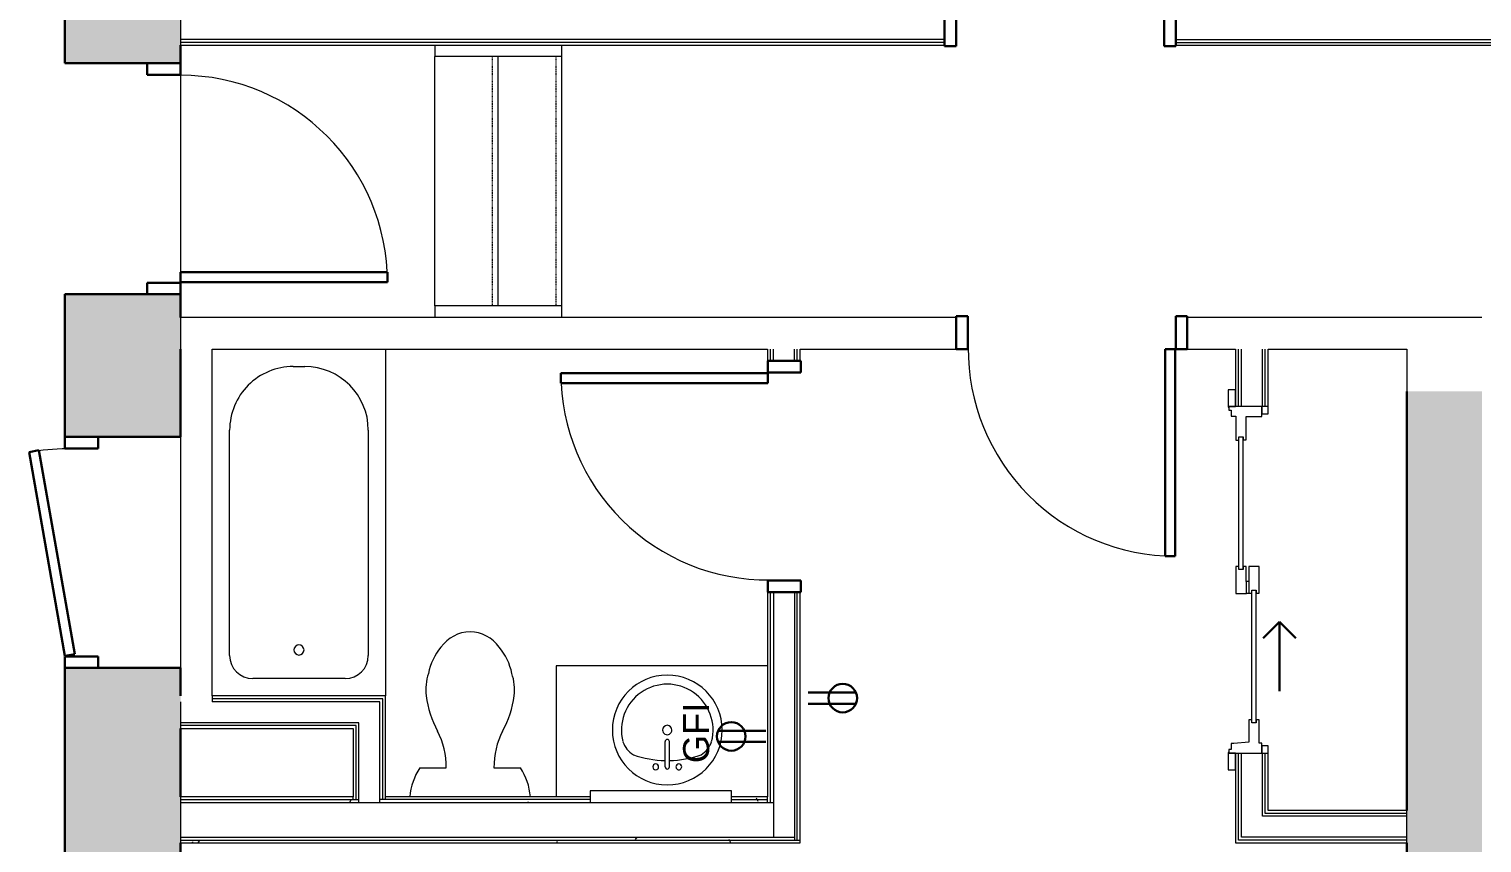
# Model space of a CAD drawing. Header units: inches. Extents: x -1176 to 1482, y -2527 to 978.
# Drawn here: x -596.3 to -344.8, y 212.2 to 353 of the extents above; entities that cross this region are included whole.
import ezdxf

# ---------------------------------------------------------------- set-up
doc = ezdxf.new("R2010")
doc.units = ezdxf.units.IN
doc.header["$MEASUREMENT"] = 0
doc.linetypes.add('Overhead 1_16_', pattern=[0.101562, 0.0625, -0.039062])
for name, color, linetype, lineweight in [('A-ANNO-NOTE', 131, 'Continuous', 40), ('A-DETL-GENF', 92, 'Continuous', 9), ('A-DOOR', 31, 'Continuous', 18), ('A-DOOR-FRAM', 31, 'Continuous', 30), ('A-DOOR-GLAZ', 31, 'Continuous', 9), ('A-DOOR-OPNG', 31, 'Continuous', 30), ('A-WALL', 113, 'Continuous', 18), ('A-WALL-PATT', 111, 'Continuous', 18), ('I-WALL', 2, 'Continuous', 18), ('P-SANR-FIXT', 6, 'Continuous', 9), ('Q-CASE', 31, 'Continuous', 9), ('Q-SPCQ', 91, 'Continuous', 9), ('S-STRS', 31, 'Continuous', 18)]:
    doc.layers.add(name, color=color, linetype=linetype, lineweight=lineweight)
doc.styles.add('Swis721 Lt BT', font='swissl.ttf', dxfattribs={"height": 4.5})
pattern_1 = [(0, (0, 0), (15.36, 3.84), [0.634, -10.886, 0.634, -10.886, -61.44]), (0, (0, 0), (15.36, 3.84), [-23.04, 0.634, -22.406, 0.634, -10.886, -26.88]), (0, (0, 0), (15.36, 3.84), [-57.6, 0.634, -7.046, 0.634, -18.566]), (120, (5.76, 1.92), (-11.005538, 11.38215), [0.634, -10.886, 0.634, -10.886, -61.44]), (120, (5.76, 1.92), (-11.005538, 11.38215), [-23.04, 0.634, -22.406, 0.634, -10.886, -26.88]), (120, (5.76, 1.92), (-11.005538, 11.38215), [-57.6, 0.634, -7.046, 0.634, -18.566]), (240, (7.68, 9.6), (-4.354462, -15.22215), [0.634, -10.886, 0.634, -10.886, -61.44]), (240, (7.68, 9.6), (-4.354462, -15.22215), [-23.04, 0.634, -22.406, 0.634, -10.886, -26.88]), (240, (7.68, 9.6), (-4.354462, -15.22215), [-57.6, 0.634, -7.046, 0.634, -18.566])]

# ---------------------------------------------------------------- blocks, each defined once
blk = doc.blocks.new('Single Flush - D2 3_ X 8_-8249846-3rd Floor Power _ Signal')
at = {"layer": 'A-DOOR', "lineweight": 30}
for p, q in [((16.15625, 45.8125), (16.15625, 10)), ((17.90625, 45.8125), (16.15625, 45.8125)), ((17.90625, 10), (17.90625, 45.8125)), ((16.15625, 10), (17.90625, 10))]:
    blk.add_line(p, q, dxfattribs=at)
at = {"layer": 'A-DOOR', "lineweight": 9}
for start, end in [(90, 179.9988288), (179.9988288, 180.5)]:
    blk.add_arc((17.90625, 10), 35.8125, start, end, dxfattribs=at)
at = {"layer": 'A-DOOR-FRAM'}
for p, q in [((-20, 4.25), (-20, 10)), ((-20, 10), (-18, 10)), ((-18, 4.25), (-18, 10)), ((18.000004, 4.25), (18.000004, 10)), ((18.000004, 10), (20.000004, 10)), ((20.000004, 4.25), (20.000004, 10)), ((-20, 4.25), (-18, 4.25)), ((18.000004, 4.25), (20.000004, 4.25))]:
    blk.add_line(p, q, dxfattribs=at)
blk = doc.blocks.new('Single Flush - D2 3_ X 8_-8252914-3rd Floor Power _ Signal')
at = {"layer": 'A-DOOR', "color": 8, "lineweight": 30}
for p, q in [((-17.67, -14.5), (17.6, -8.28)), ((17.91, -10), (-17.36, -16.22)), ((17.6, -8.28), (17.91, -10)), ((-17.36, -16.22), (-17.67, -14.5))]:
    blk.add_line(p, q, dxfattribs=at)
at = {"layer": 'A-DOOR', "lineweight": 9}
blk.add_arc((17.91, -10), 35.81, 179.5, 190, dxfattribs=at)
at = {"layer": 'A-DOOR-FRAM', "color": 8}
for p, q in [((-20, -4.25), (-20, -10)), ((-20, -4.25), (-18, -4.25)), ((-18, -4.25), (-18, -10)), ((18, -4.25), (18, -10)), ((18, -4.25), (20, -4.25)), ((20, -4.25), (20, -10)), ((-20, -10), (-18, -10)), ((18, -10), (20, -10))]:
    blk.add_line(p, q, dxfattribs=at)
blk = doc.blocks.new('Single Flush - D1 3_ X 8_-8249534-3rd Floor Power _ Signal')
at = {"layer": 'A-DOOR', "lineweight": 30}
for p, q in [((16.15625, 38.625), (16.15625, 2.8125)), ((17.90625, 38.625), (16.15625, 38.625)), ((17.90625, 2.8125), (17.90625, 38.625)), ((16.15625, 2.8125), (17.90625, 2.8125))]:
    blk.add_line(p, q, dxfattribs=at)
at = {"layer": 'A-DOOR', "lineweight": 9}
blk.add_arc((17.90625, 2.8125), 35.8125, 90, 180.5, dxfattribs=at)
at = {"layer": 'A-DOOR-FRAM'}
for p, q in [((-20, -2.9375), (-20, 2.8125)), ((-20, 2.8125), (-18, 2.8125)), ((-18, -2.9375), (-18, 2.8125)), ((18.000004, -2.9375), (18.000004, 2.8125)), ((18.000004, 2.8125), (20.000004, 2.8125)), ((20.000004, -2.9375), (20.000004, 2.8125)), ((-20, -2.9375), (-18, -2.9375)), ((18.000004, -2.9375), (20.000004, -2.9375))]:
    blk.add_line(p, q, dxfattribs=at)
blk = doc.blocks.new('Single Flush - D2 3_ X 8_-8252890-3rd Floor Power _ Signal')
at = {"layer": 'A-DOOR', "lineweight": 30}
for p, q in [((16.15625, 38.625), (16.15625, 2.8125)), ((17.90625, 38.625), (16.15625, 38.625)), ((17.90625, 2.8125), (17.90625, 38.625)), ((16.15625, 2.8125), (17.90625, 2.8125))]:
    blk.add_line(p, q, dxfattribs=at)
at = {"layer": 'A-DOOR', "lineweight": 9}
blk.add_arc((17.90625, 2.8125), 35.8125, 90, 180.5, dxfattribs=at)
at = {"layer": 'A-DOOR-FRAM'}
for p, q in [((-20, -2.9375), (-20, 2.8125)), ((-20, 2.8125), (-18, 2.8125)), ((-18, -2.9375), (-18, 2.8125)), ((18.000004, -2.9375), (18.000004, 2.8125)), ((18.000004, 2.8125), (20.000004, 2.8125)), ((20.000004, -2.9375), (20.000004, 2.8125)), ((-20, -2.9375), (-18, -2.9375)), ((18.000004, -2.9375), (20.000004, -2.9375))]:
    blk.add_line(p, q, dxfattribs=at)
blk = doc.blocks.new('Vanity Counter Top w Round Sink Hole - 24_ Depth-7683070-3rd Floor Power _ Signal')
at = {"layer": 'Q-CASE'}
for p, q in [((-15.64, -25), (-15.64, -2.38)), ((-52.26, -25), (-15.64, -25))]:
    blk.add_line(p, q, dxfattribs=at)
blk = doc.blocks.new('Door-Sliding-JELD-WEN-2_Panel-Stationary_Active-Wide_Stile-EpicVue - D6 5_ X 8_-8222148-3rd Floor Power _ Signal')
at = {"layer": 'A-DETL-GENF'}
for p, q in [((-29.86, 4.12), (-32.91, 4.12)), ((-32.91, 4.12), (-32.91, 2.86)), ((-32.91, 2.86), (-30, 2.86)), ((-30, 2.86), (-30, 4.04)), ((-30, 4.04), (-29.86, 4.04)), ((-29.34, 4.01), (-30, 4.01)), ((-30, 4.01), (-30, -1.74)), ((-29.86, 4.04), (-29.86, 4.12)), ((-29.34, 3.61), (-29.34, 4.01)), ((-28.34, 3.61), (-29.34, 3.61)), ((-28.34, 3.12), (-28.34, 3.61)), ((-28.11, 0.52), (-28.34, 3.12)), ((2.32, 2.8), (-2.37, 2.8)), ((-2.37, 2.8), (-2.37, 0.96)), ((2.32, 2.29), (2.32, 2.8)), ((24.2, 2.8), (24.2, 2.29)), ((28.33, 2.8), (24.2, 2.8)), ((29.34, 3.61), (28.33, 3.61)), ((28.33, 3.61), (28.33, 2.8)), ((30, 4.01), (29.34, 4.01)), ((29.34, 4.01), (29.34, 3.61)), ((29.86, 4.12), (29.86, 4.04)), ((32.91, 4.12), (29.86, 4.12)), ((29.86, 4.04), (30, 4.04)), ((30, 4.04), (30, 2.86)), ((30, -1.74), (30, 4.01)), ((30, 2.86), (32.91, 2.86)), ((32.91, 2.86), (32.91, 4.12)), ((-24.21, 0.52), (-28.11, 0.52)), ((-24.75, -0.74), (-24.75, 0.01)), ((-24.75, 0.01), (-24.21, 0.01)), ((-24.21, 0.01), (-24.21, 0.52)), ((-2.37, 0.96), (-2.32, 0.96)), ((-2.32, 1.01), (-2.32, 0.96)), ((-0.28, 1.01), (-2.32, 1.01)), ((-2.32, 0.96), (-2.32, 0.01)), ((-0.28, 0.52), (-2.32, 0.52)), ((-2.32, 0.01), (-1.78, 0.01)), ((-1.78, 0.01), (-1.78, -0.74)), ((-0.28, 0.52), (-0.28, 1.01)), ((-0.28, 1.01), (2.31, 1.01)), ((2.31, 0.52), (-0.28, 0.52)), ((1.78, 1.54), (1.78, 2.29)), ((1.78, 2.29), (2.32, 2.29)), ((2.31, 1.54), (1.78, 1.54)), ((2.31, 1.01), (2.31, 1.54)), ((2.31, -1.27), (2.31, 0.52)), ((24.2, 2.29), (24.75, 2.29)), ((24.75, 1.54), (24.21, 1.54)), ((24.21, 1.54), (24.21, 1.01)), ((24.21, 1.01), (28.25, 1.01)), ((24.75, 2.29), (24.75, 1.54)), ((28.25, 1.01), (28.25, -1.74)), ((-30, -1.74), (-28.25, -1.74)), ((-28.25, -1.74), (-28.25, -1.27)), ((-28.25, -1.27), (-24.22, -1.27)), ((-24.22, -0.74), (-24.75, -0.74)), ((-24.22, -1.27), (-24.22, -0.74)), ((-1.78, -0.74), (-2.31, -0.74)), ((-2.31, -0.74), (-2.31, -1.27)), ((-2.31, -1.27), (2.31, -1.27)), ((28.25, -1.74), (30, -1.74))]:
    blk.add_line(p, q, dxfattribs=at)
at = {"layer": 'A-DOOR-FRAM', "lineweight": 9}
for p, q in [((-28.75, -1.74), (-30, -1.74)), ((-30, -1.74), (-30, -2.81)), ((-28.75, -2.81), (-28.75, -1.74)), ((28.75, -1.74), (28.75, -2.81)), ((30, -1.74), (28.75, -1.74)), ((30, -2.81), (30, -1.74)), ((-30, -2.81), (-28.75, -2.81)), ((28.75, -2.81), (30, -2.81))]:
    blk.add_line(p, q, dxfattribs=at)
at = {"layer": 'A-DOOR-GLAZ'}
for p, q in [((-24.75, 0.01), (-1.78, 0.01)), ((1.78, 2.29), (24.75, 2.29)), ((1.78, 1.54), (24.75, 1.54)), ((-24.75, -0.74), (-1.78, -0.74))]:
    blk.add_line(p, q, dxfattribs=at)
at = {"layer": 'A-DOOR-OPNG'}
for p, q in [((-10.1, -1.92), (-7.27, -4.75)), ((-7.27, -4.75), (-19.27, -4.75)), ((-10.1, -7.58), (-7.27, -4.75))]:
    blk.add_line(p, q, dxfattribs=at)
blk = doc.blocks.new('Tub-Rectangular-3D - Tub-Rectangular-3D-V92-3rd Floor Power _ Signal')
at = {"layer": 'P-SANR-FIXT'}
for p, q in [((-36.72, -5.75), (2.28, -5.75)), ((-40.72, -25.75), (-40.72, -9.75)), ((13.28, -16.75), (13.28, -18.75)), ((2.28, -29.75), (-36.72, -29.75)), ((16.28, -32.75), (-43.72, -32.75))]:
    blk.add_line(p, q, dxfattribs=at)
for centre, radius, start, end in [((-36.72, -9.75), 4, 90, 180), ((2.28, -16.75), 11, 360, 90), ((-35.77, -17.75), 0.875, 90, 270), ((-35.77, -17.75), 0.875, 270, 90), ((2.28, -18.75), 11, 270, 0), ((-36.72, -25.75), 4, 180, 270)]:
    blk.add_arc(centre, radius, start, end, dxfattribs=at)
blk = doc.blocks.new('Sink Vanity-Round - 19_ x 19_-4918671-3rd Floor Power _ Signal')
at = {"layer": 'P-SANR-FIXT'}
for p, q in [((3.43, 9.73), (3.43, 5.36)), ((4.18, 9.73), (4.18, 5.36))]:
    blk.add_line(p, q, dxfattribs=at)
for centre, radius, start, end in [((3.81, 3.35), 9.5, 90, 270), ((3.81, 3.35), 9.5, 270, 90), ((1.81, 9.73), 0.5, 360, 180), ((3.81, 9.73), 0.375, 360, 180), ((5.81, 9.73), 0.5, 0, 180), ((0.05, 4.11), 4.12, 120.7927, 162.1904), ((3.81, -9.17), 17.81, 91.2067, 109.2086), ((1.81, 9.73), 0.5, 180, 360), ((3.81, -9.17), 17.81, 70.7914, 88.7933), ((5.81, 9.73), 0.5, 180, 360), ((7.56, 4.11), 4.12, 17.8096, 59.2073), ((3.81, 3.35), 7.93, 165.3071, 14.6929), ((3.81, 5.36), 0.375, 180, 360), ((3.81, 3.35), 0.812, 360, 180), ((3.81, 3.35), 0.813, 180, 360)]:
    blk.add_arc(centre, radius, start, end, dxfattribs=at)
blk = doc.blocks.new('P-Toilet-Floor-3D - Floor Mount-V93-3rd Floor Power _ Signal')
at = {"layer": 'P-SANR-FIXT'}
for p, q in [((-8.7, 8.31), (-4.13, 8.31)), ((4.13, 8.31), (8.7, 8.31))]:
    blk.add_line(p, q, dxfattribs=at)
for centre, radius, start, end in [((0.18, 25.42), 6.45, 91.5969, 144.1622), ((-0.18, 25.42), 6.45, 35.8378, 88.4031), ((2.68, 22.72), 10.08, 140.0681, 169.0843), ((-2.68, 22.72), 10.08, 10.9157, 39.9319), ((0.88, 21.86), 8.56, 161.1064, 187.2133), ((-0.88, 21.86), 8.56, 352.7867, 18.8936), ((9.41, 22.94), 17.16, 187.2133, 208.7603), ((-9.41, 22.94), 17.16, 331.2397, 352.7867), ((-17.85, 8.46), 13.72, 359.3911, 27.0003), ((17.85, 8.46), 13.72, 152.9997, 180.6089), ((0.69, 2.25), 11.19, 147.1473, 174.5116), ((-0.69, 2.25), 11.19, 5.4884, 32.8527)]:
    blk.add_arc(centre, radius, start, end, dxfattribs=at)
blk = doc.blocks.new('Single Flush - D1 3_ X 8_-8252945-3rd Floor Power _ Signal')
at = {"layer": 'A-DOOR', "lineweight": 30}
for p, q in [((16.15625, -2.75), (17.90625, -2.75)), ((16.15625, -38.5625), (16.15625, -2.75)), ((17.90625, -2.75), (17.90625, -38.5625)), ((17.90625, -38.5625), (16.15625, -38.5625))]:
    blk.add_line(p, q, dxfattribs=at)
at = {"layer": 'A-DOOR', "lineweight": 9}
blk.add_arc((17.90625, -2.75), 35.8125, 179.5, 270, dxfattribs=at)
at = {"layer": 'A-DOOR-FRAM'}
for p, q in [((-20, 3), (-20, -2.75)), ((-20, 3), (-18, 3)), ((-18, 3), (-18, -2.75)), ((18.000004, 3), (18.000004, -2.75)), ((18.000004, 3), (20.000004, 3)), ((20.000004, 3), (20.000004, -2.75)), ((-20, -2.75), (-18, -2.75)), ((18.000004, -2.75), (20.000004, -2.75))]:
    blk.add_line(p, q, dxfattribs=at)
blk = doc.blocks.new('AC3 - AC3-8439172-3rd Floor Power _ Signal')
at = {"layer": 'Q-SPCQ'}
for p, q in [((12.25, 5), (-12.25, 5)), ((-12.25, 5), (-12.25, 3)), ((-12.25, 3), (12.25, 3)), ((12.25, 3), (12.25, 5))]:
    blk.add_line(p, q, dxfattribs=at)

msp = doc.modelspace()

# ---------------------------------------------------------------- hatches: boundary and pattern name
at = {"layer": 'A-WALL-PATT', "lineweight": 9}
h = msp.add_hatch(color=7, dxfattribs=at)
h.paths.add_polyline_path([(-584.07, 190.25), (-570.07, 190.25), (-570.07, 242.47), (-590.07, 242.47), (-590.07, 190.25), (-584.19, 190.25)], flags=0)
h.paths.add_polyline_path([(-590.07, 282.47), (-570.07, 282.47), (-570.07, 307.14), (-590.07, 307.14)], flags=0)
h.paths.add_polyline_path([(-570.07, 347.14), (-570.07, 543.68), (-590.07, 543.68), (-590.07, 347.14), (-584.19, 347.14)], flags=0)
msp.add_hatch(color=7, dxfattribs=at).paths.add_polyline_path([(-355.09, 106.47), (-344.82, 106.47), (-344.82, 290.32), (-357.82, 290.32), (-357.82, 106.47)], flags=0)
h = msp.add_hatch(dxfattribs=at)
h.set_pattern_fill('FP_1', color=256, style=0, pattern_type=2)
h.set_pattern_definition(pattern_1)
h.paths.add_polyline_path([(-468.45, 219.69), (-468.45, 220.19), (-474.7, 220.19), (-474.7, 219.69)], flags=0)
h.paths.add_polyline_path([(-540.2, 219.69), (-540.2, 220.19), (-570.07, 220.19), (-570.07, 219.69), (-561.28, 219.69)], flags=0)
h.paths.add_polyline_path([(-534.57, 219.69), (-499.2, 219.69), (-499.2, 220.19), (-534.57, 220.19)], flags=0)
h = msp.add_hatch(dxfattribs=at)
h.set_pattern_fill('FP_1', color=256, style=0, pattern_type=2)
h.set_pattern_definition(pattern_1)
h.paths.add_polyline_path([(-474.7, 219.19), (-468.45, 219.19), (-468.45, 219.69), (-474.7, 219.69), (-474.7, 219.23)], flags=0)
h.paths.add_polyline_path([(-535.57, 219.19), (-499.2, 219.19), (-499.2, 219.69), (-535.57, 219.69)], flags=0)
h.paths.add_polyline_path([(-539.2, 219.19), (-539.2, 219.69), (-570.07, 219.69), (-570.07, 219.19), (-561.28, 219.19)], flags=0)
h = msp.add_hatch(dxfattribs=at)
h.set_pattern_fill('FP_1', color=256, style=0, pattern_type=2)
h.set_pattern_definition(pattern_1)
h.paths.add_polyline_path([(-463.82, 212.69), (-463.82, 213.19), (-570.07, 213.19), (-570.07, 212.69), (-468.45, 212.69)], flags=0)
h = msp.add_hatch(dxfattribs=at)
h.set_pattern_fill('FP_1', color=256, style=0, pattern_type=2)
h.set_pattern_definition(pattern_1)
h.paths.add_polyline_path([(-492.55, 212.19), (-462.82, 212.19), (-462.82, 212.69), (-570.07, 212.69), (-570.07, 212.19), (-538.37, 212.19)], flags=0)

# ---------------------------------------------------------------- linework, layer by layer
at = {"layer": 'A-ANNO-NOTE', "lineweight": 30}
for p, q in [((-461.43, 238.2), (-453.17, 238.2)), ((-461.43, 236.29), (-453.17, 236.29)), ((-468.77, 231.58), (-477.04, 231.58)), ((-468.77, 229.66), (-477.04, 229.66))]:
    msp.add_line(p, q, dxfattribs=at)
for centre in [(-455.45, 237.25), (-474.75, 230.62)]:
    msp.add_circle(centre, 2.47, dxfattribs=at)
at = {"layer": 'A-WALL', "color": 8, "lineweight": 30}
for p, q in [((-590.07, 563.68), (-590.07, 347.14)), ((-570.07, 347.14), (-570.07, 350.23)), ((-590.07, 347.14), (-570.07, 347.14)), ((-570.07, 307.14), (-590.07, 307.14)), ((-590.07, 307.14), (-590.07, 282.47)), ((-570.07, 303.12), (-570.07, 307.14)), ((-570.07, 282.47), (-570.07, 297.62)), ((-357.82, 290.32), (-357.82, 217.81)), ((-590.07, 282.47), (-570.07, 282.47)), ((-570.07, 242.47), (-590.07, 242.47)), ((-590.07, 242.47), (-590.07, 79.47)), ((-570.07, 237.62), (-570.07, 242.47)), ((-570.07, 220.19), (-570.07, 232)), ((-570.07, 190.25), (-570.07, 212.19)), ((-357.82, 212.19), (-357.82, 106.47))]:
    msp.add_line(p, q, dxfattribs=at)
at = {"layer": 'A-WALL'}
for p, q in [((-570.07, 355.86), (-570.07, 350.23)), ((-437.82, 351.23), (-570.07, 351.23)), ((-437.82, 350.73), (-570.07, 350.73)), ((-397.82, 351.23), (-308.08, 351.23)), ((-397.82, 350.73), (-308.08, 350.73)), ((-570.07, 303.12), (-570.07, 297.62)), ((-344.82, 303.12), (-357.82, 303.12)), ((-467.95, 295.6), (-467.95, 297.62)), ((-467.45, 295.6), (-467.45, 297.62)), ((-463.82, 295.6), (-463.82, 297.62)), ((-463.32, 295.6), (-463.32, 297.62)), ((-386.95, 287.72), (-386.95, 297.62)), ((-386.45, 287.72), (-386.45, 297.62)), ((-382.82, 287.72), (-382.82, 297.62)), ((-382.32, 287.72), (-382.32, 297.62)), ((-357.82, 297.62), (-357.82, 290.32)), ((-467.95, 219.19), (-467.95, 255.6)), ((-467.45, 255.6), (-467.45, 213.19)), ((-463.82, 255.6), (-463.82, 212.69)), ((-463.32, 212.69), (-463.32, 255.6)), ((-570.07, 236.62), (-570.07, 232)), ((-564.57, 237.62), (-564.57, 236.62)), ((-535.07, 237.12), (-564.57, 237.12)), ((-535.57, 236.62), (-564.57, 236.62)), ((-535.57, 219.19), (-535.57, 236.62)), ((-535.07, 219.69), (-535.07, 237.12)), ((-539.2, 233), (-570.07, 233)), ((-539.7, 232.5), (-570.07, 232.5)), ((-539.7, 219.69), (-539.7, 232.5)), ((-539.2, 219.19), (-539.2, 233)), ((-386.95, 212.69), (-386.95, 227.72)), ((-386.45, 213.19), (-386.45, 227.72)), ((-382.82, 216.81), (-382.82, 227.72)), ((-382.32, 217.31), (-382.32, 227.72)), ((-570.07, 220.19), (-570.07, 212.19)), ((-570.07, 219.69), (-539.2, 219.69)), ((-570.07, 219.19), (-499.2, 219.19)), ((-540.2, 219.69), (-540.2, 220.19)), ((-499.2, 219.69), (-535.57, 219.69)), ((-534.57, 219.69), (-534.57, 220.19)), ((-474.7, 219.69), (-468.45, 219.69)), ((-474.7, 219.19), (-467.45, 219.19)), ((-468.45, 219.19), (-468.45, 220.19)), ((-357.82, 216.81), (-382.82, 216.81)), ((-357.82, 217.31), (-382.32, 217.31)), ((-357.82, 212.19), (-357.82, 217.81)), ((-570.07, 213.19), (-463.82, 213.19)), ((-570.07, 212.69), (-462.82, 212.69)), ((-357.82, 212.69), (-386.95, 212.69)), ((-357.82, 213.19), (-386.45, 213.19))]:
    msp.add_line(p, q, dxfattribs=at)
at = {"layer": 'I-WALL'}
for p, q in [((-437.82, 350.23), (-437.82, 355.86)), ((-397.82, 355.86), (-397.82, 350.23)), ((-570.07, 350.23), (-437.82, 350.23)), ((-397.82, 350.23), (-308.08, 350.23)), ((-435.82, 303.12), (-570.07, 303.12)), ((-435.82, 297.62), (-435.82, 303.12)), ((-357.82, 303.12), (-395.82, 303.12)), ((-395.82, 303.12), (-395.82, 297.62)), ((-564.57, 297.62), (-468.45, 297.62)), ((-564.57, 237.62), (-564.57, 297.62)), ((-468.45, 297.62), (-468.45, 295.6)), ((-462.82, 297.62), (-435.82, 297.62)), ((-462.82, 295.6), (-462.82, 297.62)), ((-395.82, 297.62), (-387.45, 297.62)), ((-387.45, 297.62), (-387.45, 287.72)), ((-381.82, 297.62), (-357.82, 297.62)), ((-381.82, 287.72), (-381.82, 297.62)), ((-468.45, 295.6), (-462.82, 295.6)), ((-570.07, 282.47), (-570.07, 242.47)), ((-468.45, 255.6), (-468.45, 220.19)), ((-462.82, 255.6), (-468.45, 255.6)), ((-462.82, 212.19), (-462.82, 255.6)), ((-534.57, 237.62), (-564.57, 237.62)), ((-534.57, 220.19), (-534.57, 237.62)), ((-570.07, 232), (-540.2, 232)), ((-540.2, 232), (-540.2, 220.19)), ((-387.45, 227.72), (-387.45, 212.19)), ((-381.82, 217.81), (-381.82, 227.72)), ((-540.2, 220.19), (-570.07, 220.19)), ((-499.2, 220.19), (-534.57, 220.19)), ((-468.45, 220.19), (-474.7, 220.19)), ((-357.82, 217.81), (-381.82, 217.81)), ((-570.07, 212.19), (-462.82, 212.19)), ((-387.45, 212.19), (-357.82, 212.19))]:
    msp.add_line(p, q, dxfattribs=at)
at = {"layer": 'S-STRS', "lineweight": 9}
for p, q in [((-526.07, 350.23), (-526.07, 348.29)), ((-504.07, 348.29), (-504.07, 350.23)), ((-570.07, 347.14), (-570.07, 307.14)), ((-515.07, 348.29), (-526.07, 348.29)), ((-526.07, 305.12), (-526.07, 348.29)), ((-504.07, 348.29), (-515.07, 348.29)), ((-515.07, 305.12), (-515.07, 348.29)), ((-504.07, 305.12), (-504.07, 348.29)), ((-526.07, 305.12), (-526.07, 303.12)), ((-515.07, 305.12), (-526.07, 305.12)), ((-504.07, 305.12), (-515.07, 305.12)), ((-504.07, 303.12), (-504.07, 305.12))]:
    msp.add_line(p, q, dxfattribs=at)
at = {"layer": 'S-STRS', "linetype": 'Overhead 1_16_', "lineweight": 9}
for p, q in [((-516.07, 305.12), (-516.07, 348.29)), ((-505.07, 305.12), (-505.07, 348.29))]:
    msp.add_line(p, q, dxfattribs=at)

# ---------------------------------------------------------------- block references
at = {"layer": 'A-DOOR'}
for name, p in [('Single Flush - D1 3_ X 8_-8249534-3rd Floor Power _ Signal', (-417.82, 353.04)), ('Single Flush - D1 3_ X 8_-8252945-3rd Floor Power _ Signal', (-415.82, 300.37))]:
    msp.add_blockref(name, p, dxfattribs=at)
for name, p, rotation in [('Single Flush - D2 3_ X 8_-8249846-3rd Floor Power _ Signal', (-580.07, 327.14), 269.9999999999999), ('Single Flush - D2 3_ X 8_-8252890-3rd Floor Power _ Signal', (-465.63, 275.6), 89.9999999999997), ('Door-Sliding-JELD-WEN-2_Panel-Stationary_Active-Wide_Stile-EpicVue - D6 5_ X 8_-8222148-3rd Floor Power _ Signal', (-384.63, 257.72), 89.99999999999993), ('Single Flush - D2 3_ X 8_-8252914-3rd Floor Power _ Signal', (-580.07, 262.47), 269.9999999999999)]:
    msp.add_blockref(name, p, dxfattribs=dict(at, rotation=rotation))
at = {"layer": 'P-SANR-FIXT'}
for name, p, rotation in [('Tub-Rectangular-3D - Tub-Rectangular-3D-V92-3rd Floor Power _ Signal', (-567.32, 281.35), 89.9999999999999), ('Sink Vanity-Round - 19_ x 19_-4918671-3rd Floor Power _ Signal', (-482.02, 235.08), 180)]:
    msp.add_blockref(name, p, dxfattribs=dict(at, rotation=rotation))
msp.add_blockref('P-Toilet-Floor-3D - Floor Mount-V93-3rd Floor Power _ Signal', (-519.95, 216.87), dxfattribs=at)
at = {"layer": 'Q-CASE', "rotation": 180}
msp.add_blockref('Vanity Counter Top w Round Sink Hole - 24_ Depth-7683070-3rd Floor Power _ Signal', (-520.71, 217.81), dxfattribs=at)
at = {"layer": 'Q-SPCQ'}
msp.add_blockref('AC3 - AC3-8439172-3rd Floor Power _ Signal', (-486.95, 216.19), dxfattribs=at)

# ---------------------------------------------------------------- texts
at = {"layer": 'A-ANNO-NOTE', "lineweight": 9, "insert": (-483.08, 225.99), "char_height": 4.5, "width": 11.9685, "attachment_point": 1, "rotation": 90, "style": 'Swis721 Lt BT'}
msp.add_mtext('GFI', dxfattribs=at)

doc.saveas('drawing.dxf')
